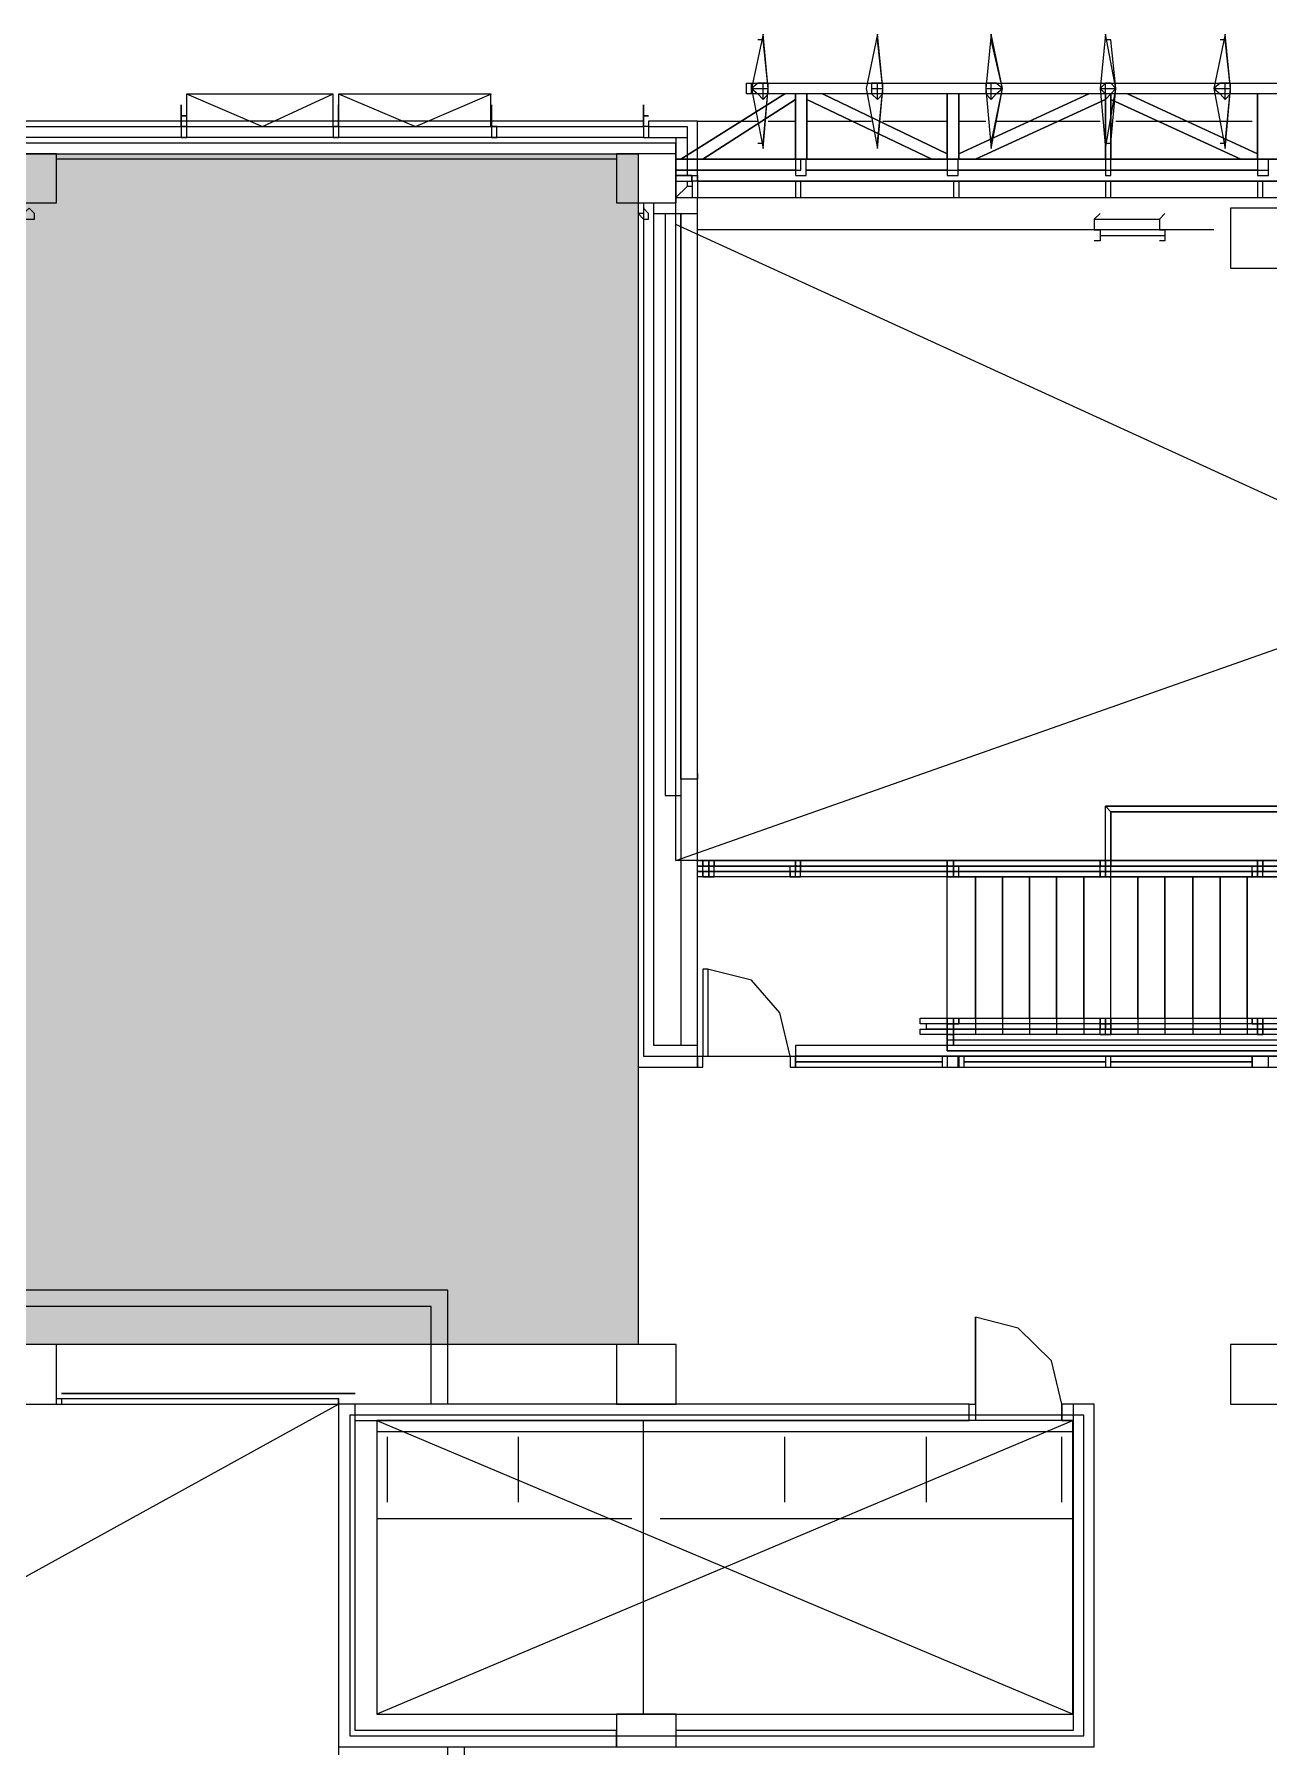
# Model space of a CAD drawing. Header units: inches. Extents: x 0.9 to 46, y 0.8 to 32.4.
# Drawn here: x 44.267 to 44.646, y 21.248 to 21.773 of the extents above; entities that cross this region are included whole.
import ezdxf

# ---------------------------------------------------------------- set-up
doc = ezdxf.new("R2010")
doc.units = ezdxf.units.IN
doc.header["$MEASUREMENT"] = 0
doc.layers.add('PDF_Geometry', color=7, linetype='Continuous')
doc.layers.add('PDF_Solid Fills', color=7, linetype='Continuous')

msp = doc.modelspace()

# ---------------------------------------------------------------- linework, layer by layer
at = {"layer": 'PDF_Geometry', "color": 9, "lineweight": 20, "true_color": 0xc0c0c0}
for points in [[(44.49091, 21.73793), (44.4925, 21.75628), (44.49091, 21.77293), (44.4874, 21.75628)], [(44.52601, 21.73793), (44.5276, 21.75628), (44.52601, 21.77293), (44.5225, 21.75628)], [(44.56078, 21.73793), (44.56429, 21.75628), (44.56078, 21.77293), (44.55919, 21.75628)], [(44.59588, 21.73793), (44.59907, 21.75628), (44.59588, 21.77293), (44.59428, 21.75628)], [(44.63257, 21.73793), (44.63417, 21.75628), (44.63257, 21.77293), (44.62906, 21.75628)], [(44.99087, 21.75794), (44.99087, 21.75462), (44.48581, 21.75462), (44.48581, 21.75794)], [(44.99087, 21.75794), (44.99087, 21.75462), (44.48581, 21.75462), (44.48581, 21.75794)], [(44.31255, 21.74795), (44.31255, 21.75127), (44.31255, 21.7446), (44.31255, 21.74795), (44.31415, 21.74795)], [(44.31415, 21.7446), (44.35914, 21.7446), (44.35914, 21.75461), (44.31415, 21.75461)], [(44.36073, 21.7446), (44.4074, 21.7446), (44.4074, 21.75461), (44.36073, 21.75461)], [(44.36073, 21.74795), (44.36073, 21.75127), (44.36073, 21.7446)], [(44.40764, 21.74795), (44.40764, 21.75127), (44.40764, 21.7446)], [(44.45422, 21.74795), (44.45422, 21.75127), (44.45422, 21.7446), (44.45422, 21.74795), (44.45581, 21.74795)], [(44.4657, 21.73461), (44.49761, 21.75462)], [(44.4724, 21.73461), (44.5008, 21.75293)], [(44.5008, 21.75462), (44.5008, 21.73461)], [(44.50431, 21.75462), (44.50431, 21.73461)], [(44.5426, 21.73461), (44.50431, 21.75293)], [(44.54738, 21.73627), (44.5091, 21.75462)], [(44.54738, 21.75462), (44.54738, 21.73461)], [(44.55089, 21.75462), (44.55089, 21.73461)], [(44.59077, 21.75462), (44.55089, 21.73627)], [(44.59588, 21.75462), (44.59588, 21.73461)], [(44.59748, 21.75462), (44.59748, 21.73461)], [(44.63736, 21.73461), (44.59748, 21.75293)], [(44.64246, 21.73627), (44.60258, 21.75462)], [(44.64246, 21.75462), (44.64246, 21.73461)], [(44.31255, 21.74128), (44.31422, 21.74128), (44.31422, 21.74461), (44.31255, 21.74461)], [(44.35914, 21.74128), (44.36081, 21.74128), (44.36081, 21.74461), (44.35914, 21.74461)], [(44.40764, 21.74128), (44.40931, 21.74128), (44.40931, 21.74461), (44.40764, 21.74461)], [(44.45422, 21.74128), (44.45588, 21.74128), (44.45588, 21.74461), (44.45422, 21.74461)], [(43.67412, 20.95793), (44.906, 20.95793), (44.906, 20.88962), (45.01767, 20.88962), (45.01767, 20.61128), (43.04271, 20.61128), (43.04271, 20.9996), (42.94763, 20.9996), (42.94763, 21.34629), (43.04271, 21.34629), (43.04271, 21.37127), (43.04271, 21.73627), (44.45262, 21.73627), (44.45262, 21.37127), (43.67412, 21.37127)], [(44.25768, 21.72128), (44.27434, 21.72128), (44.27434, 21.73628), (44.25768, 21.73628)], [(44.44592, 21.72128), (44.46426, 21.72128), (44.46426, 21.73628), (44.44592, 21.73628)], [(45.01767, 21.73461), (44.46411, 21.73461), (44.46411, 21.73126), (44.46411, 21.73461), (45.01767, 21.73461), (45.01767, 21.73126), (44.97588, 21.73126), (45.01767, 21.73126)], [(44.5008, 21.7296), (44.50413, 21.7296), (44.50413, 21.7346), (44.5008, 21.7346)], [(44.5008, 21.7296), (44.50413, 21.7296), (44.50413, 21.7346), (44.5008, 21.7346)], [(44.5008, 21.73126), (44.50247, 21.73126), (44.50247, 21.73459), (44.5008, 21.73459)], [(44.5008, 21.73126), (44.50247, 21.73126), (44.50247, 21.73459), (44.5008, 21.73459)], [(44.54738, 21.7296), (44.55072, 21.7296), (44.55072, 21.7346), (44.54738, 21.7346)], [(44.54738, 21.7296), (44.55072, 21.7296), (44.55072, 21.7346), (44.54738, 21.7346)], [(44.54738, 21.73126), (44.55072, 21.73126), (44.55072, 21.73459), (44.54738, 21.73459)], [(44.54738, 21.73126), (44.55072, 21.73126), (44.55072, 21.73459), (44.54738, 21.73459)], [(44.59588, 21.7296), (44.59755, 21.7296), (44.59755, 21.7346), (44.59588, 21.7346)], [(44.59588, 21.7296), (44.59755, 21.7296), (44.59755, 21.7346), (44.59588, 21.7346)], [(44.59588, 21.73126), (44.59755, 21.73126), (44.59755, 21.73459), (44.59588, 21.73459)], [(44.59588, 21.73126), (44.59755, 21.73126), (44.59755, 21.73459), (44.59588, 21.73459)], [(44.64246, 21.7296), (44.64579, 21.7296), (44.64579, 21.7346), (44.64246, 21.7346)], [(44.64246, 21.7296), (44.64579, 21.7296), (44.64579, 21.7346), (44.64246, 21.7346)], [(44.64246, 21.73126), (44.64579, 21.73126), (44.64579, 21.73459), (44.64246, 21.73459)], [(44.64246, 21.73126), (44.64579, 21.73126), (44.64579, 21.73459), (44.64246, 21.73459)], [(44.5008, 21.73126), (44.46411, 21.73126)], [(44.46411, 21.72794), (44.4691, 21.72794), (44.4691, 21.72961), (44.46411, 21.72961)], [(44.47081, 21.72794), (44.46921, 21.72794), (44.46921, 21.7296), (44.47081, 21.7296), (44.47081, 21.72794), (44.46921, 21.72794), (44.46921, 21.7296), (44.47081, 21.7296)], [(44.54738, 21.73126), (44.50431, 21.73126)], [(44.59588, 21.73126), (44.55089, 21.73126)], [(44.64246, 21.73126), (44.59748, 21.73126)], [(44.46921, 21.72293), (44.47088, 21.72293), (44.47088, 21.72793), (44.46921, 21.72793)], [(44.5008, 21.72293), (44.50247, 21.72293), (44.50247, 21.72793), (44.5008, 21.72793)], [(44.5493, 21.72293), (44.55097, 21.72293), (44.55097, 21.72793), (44.5493, 21.72793)], [(44.59588, 21.72293), (44.59755, 21.72293), (44.59755, 21.72793), (44.59588, 21.72793)], [(44.64246, 21.72293), (44.64412, 21.72293), (44.64412, 21.72793), (44.64246, 21.72793)], [(44.26757, 21.71793), (44.26597, 21.71962), (44.26406, 21.71793), (44.26406, 21.71627), (44.26757, 21.71627)], [(44.45581, 21.71793), (44.45422, 21.71962), (44.45422, 21.71793), (44.45262, 21.71793), (44.45422, 21.71627), (44.45581, 21.71627)], [(44.63417, 21.70127), (44.6525, 21.70127), (44.6525, 21.7196), (44.63417, 21.7196)], [(44.83262, 21.5196), (44.83262, 21.5346), (44.83421, 21.53629), (44.59588, 21.53629), (44.59748, 21.5346), (44.83262, 21.5346), (44.59748, 21.5346), (44.83262, 21.5346), (44.83262, 21.5196), (44.59748, 21.5196), (44.59748, 21.5346), (44.83262, 21.5346), (44.83421, 21.53629), (44.83421, 21.5196)], [(44.59588, 21.5196), (44.59588, 21.53629), (44.59748, 21.5346), (44.59748, 21.5196)], [(44.5008, 21.5196), (44.5008, 21.51794)], [(44.5008, 21.51794), (44.5008, 21.51628), (44.5008, 21.51794), (44.5008, 21.5196), (44.5008, 21.51794), (44.5008, 21.5196)], [(44.50239, 21.5196), (44.50239, 21.51794)], [(44.5493, 21.5196), (44.5493, 21.51794)], [(44.47081, 21.51459), (44.47081, 21.51628), (44.84921, 21.51628), (44.84921, 21.51459)], [(44.54738, 21.51794), (44.54738, 21.51628), (44.54738, 21.51459), (44.54738, 21.51628)], [(44.5493, 21.51794), (44.54738, 21.51794), (44.5493, 21.51794), (44.54738, 21.51794)], [(44.4724, 21.45962), (44.47406, 21.45962), (44.47406, 21.48629), (44.4724, 21.48629)], [(44.53909, 21.47129), (44.8508, 21.47129), (44.8508, 21.4696), (44.53909, 21.4696)], [(44.53909, 21.46629), (44.53909, 21.46794), (44.84251, 21.46794), (44.84251, 21.46629), (44.5493, 21.46629), (44.5493, 21.46794), (44.5493, 21.46629), (44.54738, 21.46629)], [(44.54738, 21.47129), (44.54738, 21.4696)], [(44.5493, 21.4696), (44.5493, 21.46794)], [(44.55089, 21.47129), (44.55089, 21.4696)], [(44.59428, 21.47129), (44.59428, 21.4696)], [(44.59428, 21.4696), (44.59428, 21.46794)], [(44.64087, 21.47129), (44.64087, 21.4696)], [(44.64246, 21.47129), (44.64246, 21.4696)], [(44.64246, 21.4696), (44.64246, 21.46794)], [(44.47081, 21.45627), (44.47248, 21.45627), (44.47248, 21.45959), (44.47081, 21.45959)], [(44.4992, 21.45627), (44.50087, 21.45627), (44.50087, 21.45959), (44.4992, 21.45959)], [(44.54579, 21.45627), (44.54746, 21.45627), (44.54746, 21.45959), (44.54579, 21.45959)], [(44.54738, 21.45627), (44.55072, 21.45627), (44.55072, 21.45959), (44.54738, 21.45959)], [(44.55089, 21.45627), (44.55255, 21.45627), (44.55255, 21.45959), (44.55089, 21.45959)], [(44.59588, 21.45627), (44.59755, 21.45627), (44.59755, 21.45959), (44.59588, 21.45959)], [(44.64087, 21.45627), (44.64586, 21.45627), (44.64586, 21.45959), (44.64087, 21.45959)], [(44.25768, 21.35296), (44.27434, 21.35296), (44.27434, 21.37129), (44.25768, 21.37129)], [(44.44592, 21.35296), (44.46426, 21.35296), (44.46426, 21.37129), (44.44592, 21.37129)], [(44.63417, 21.35296), (44.6525, 21.35296), (44.6525, 21.37129), (44.63417, 21.37129)], [(44.27586, 21.35296), (44.36086, 21.35296), (44.36086, 21.35463), (44.27586, 21.35463)], [(44.58599, 21.35296), (44.58599, 21.25296), (44.46411, 21.25296), (44.46411, 21.24795), (44.59237, 21.24795), (44.59237, 21.35296)], [(44.36424, 21.25127), (44.58924, 21.25127), (44.58924, 21.34961), (44.36424, 21.34961)], [(44.37254, 21.25794), (44.58587, 21.25794), (44.58587, 21.34794), (44.37254, 21.34794)], [(44.44592, 21.24795), (44.46426, 21.24795), (44.46426, 21.25796), (44.44592, 21.25796)]]:
    msp.add_lwpolyline(points, close=True, dxfattribs=at)
for points in [[(44.48931, 21.73959), (44.49091, 21.73959), (44.4925, 21.75628), (44.49091, 21.77127), (44.48931, 21.77127)], [(44.52601, 21.74128), (44.52601, 21.73959), (44.5276, 21.75628), (44.52601, 21.77127), (44.52601, 21.77293)], [(44.56078, 21.74128), (44.56078, 21.73959), (44.56429, 21.75628), (44.56078, 21.77127), (44.56078, 21.77293)], [(44.59588, 21.73959), (44.59748, 21.73959), (44.59907, 21.75628), (44.59748, 21.77127), (44.59588, 21.77127)], [(44.63098, 21.73959), (44.63257, 21.73959), (44.63417, 21.75628), (44.63257, 21.77127), (44.63098, 21.77127)], [(44.4925, 21.75462), (44.4874, 21.75462), (44.4874, 21.75794), (44.4925, 21.75794)], [(44.4874, 21.75628), (44.4925, 21.75628), (44.4925, 21.75794), (44.48931, 21.75794), (44.4874, 21.75628), (44.48931, 21.75462), (44.49091, 21.75293), (44.4925, 21.75462), (44.4925, 21.75628)], [(44.49091, 21.75293), (44.49091, 21.75794)], [(44.52409, 21.75628), (44.5276, 21.75628), (44.5276, 21.75794), (44.52409, 21.75794), (44.52409, 21.75462), (44.52601, 21.75293), (44.5276, 21.75462), (44.5276, 21.75628)], [(44.52601, 21.75293), (44.52601, 21.75794)], [(44.59588, 21.75293), (44.556, 21.73461), (44.59588, 21.75293), (44.59588, 21.75794)], [(44.55919, 21.75628), (44.56429, 21.75628), (44.56238, 21.75794), (44.55919, 21.75794), (44.55919, 21.75462), (44.56078, 21.75293), (44.56238, 21.75462), (44.56429, 21.75628)], [(44.56078, 21.75293), (44.56078, 21.75794)], [(44.59428, 21.75628), (44.59907, 21.75628), (44.59748, 21.75794), (44.59588, 21.75794), (44.59428, 21.75628), (44.59588, 21.75462), (44.59588, 21.75293), (44.59748, 21.75462), (44.59907, 21.75628)], [(44.62906, 21.75628), (44.63417, 21.75628), (44.63417, 21.75794), (44.63098, 21.75794), (44.62906, 21.75628), (44.63098, 21.75462), (44.63257, 21.75293), (44.63417, 21.75462), (44.63417, 21.75628)], [(44.63257, 21.75293), (44.63257, 21.75794)], [(44.31415, 21.75462), (44.33744, 21.7446), (44.35914, 21.75462)], [(44.36073, 21.75462), (44.38434, 21.7446), (44.40764, 21.75462)], [(42.36599, 21.7446), (42.36599, 21.74128), (42.36248, 21.74128), (42.36248, 21.73959), (42.36089, 21.73959), (42.36089, 21.74626), (42.37588, 21.74626), (42.37588, 21.7446), (44.45422, 21.7446), (44.45422, 21.74626), (42.37588, 21.74626)], [(44.47081, 21.72794), (44.47081, 21.7296), (44.47081, 21.74626), (44.45581, 21.74626), (44.45581, 21.74128), (44.46411, 21.74128), (44.46411, 21.7296), (44.46921, 21.7296), (44.47081, 21.7296)], [(44.45581, 21.7446), (44.46762, 21.7446), (44.46762, 21.7296)], [(44.47081, 21.74626), (44.48931, 21.74626)], [(44.4925, 21.74626), (44.5008, 21.74626)], [(44.50431, 21.74626), (44.52409, 21.74626)], [(44.5276, 21.74626), (44.54738, 21.74626)], [(44.55089, 21.74626), (44.55919, 21.74626)], [(44.56238, 21.74626), (44.59428, 21.74626)], [(44.59907, 21.74626), (44.64087, 21.74626)], [(44.77264, 21.46629), (44.54738, 21.46629), (44.54738, 21.46128), (44.54738, 21.5196), (44.46411, 21.5196), (44.46411, 21.73959), (42.36758, 21.73959), (42.36758, 20.6063), (45.69248, 20.6063), (45.69248, 21.73959), (45.01767, 21.73959), (45.01767, 21.73627), (45.02597, 21.73627), (45.11243, 21.73627), (45.12073, 21.73627), (45.12073, 21.45627), (45.11243, 21.45627), (45.11243, 21.73627)], [(44.45422, 21.74128), (42.37747, 21.74128)], [(44.46411, 21.74128), (44.46762, 21.74128)], [(44.44592, 21.73461), (44.27427, 21.73461)], [(44.46411, 21.72794), (44.46411, 21.72293), (44.46921, 21.72293)], [(44.46921, 21.72625), (44.46762, 21.72625), (44.46411, 21.72293)], [(44.46762, 21.72794), (44.46762, 21.72625)], [(44.47081, 21.72794), (45.00587, 21.72794), (44.47081, 21.72794)], [(44.45262, 21.72128), (44.45262, 21.45627), (44.47081, 21.45627), (44.47081, 21.72293), (45.00587, 21.72293), (45.00587, 21.45627), (45.01767, 21.45627), (45.01767, 21.46294), (45.01097, 21.46294), (45.01097, 21.71793), (45.01097, 21.54461), (45.00587, 21.54461), (45.00587, 21.54627)], [(44.45422, 21.72128), (44.45422, 21.45962), (45.02246, 21.45962)], [(44.47081, 21.46294), (44.45741, 21.46294), (44.45741, 21.72128)], [(44.45741, 21.71793), (44.47081, 21.71793)], [(44.46092, 21.71793), (44.46092, 21.5396), (44.4657, 21.5396)], [(44.77072, 21.46128), (44.54738, 21.46128), (45.01767, 21.46128), (44.46411, 21.71461)], [(44.46411, 21.5196), (45.01767, 21.71461)], [(44.47081, 21.54627), (44.47081, 21.54461), (44.4657, 21.54461), (44.4657, 21.71793), (44.4657, 21.46294)], [(44.59237, 21.71627), (44.61247, 21.71627), (44.61406, 21.71793)], [(44.59428, 21.71793), (44.59237, 21.71627), (44.59237, 21.71295), (44.59428, 21.71295), (44.59428, 21.7096), (44.59237, 21.7096)], [(44.61247, 21.71627), (44.61247, 21.71295), (44.61406, 21.71295), (44.61406, 21.7096), (44.61247, 21.7096)], [(44.62906, 21.71295), (44.47081, 21.71295)], [(44.59428, 21.71126), (44.61406, 21.71126)], [(44.59748, 21.46629), (44.59748, 21.51459), (44.59748, 21.51628), (44.59748, 21.51794), (44.59748, 21.5196), (44.59748, 21.51794), (44.59428, 21.51794), (44.59748, 21.51794), (44.59588, 21.51794), (44.59588, 21.5196), (44.59588, 21.53629), (44.83421, 21.53629), (44.83421, 21.52962)], [(44.59588, 21.53629), (44.59748, 21.5346), (44.83262, 21.5346), (44.83421, 21.53629), (44.83421, 21.5196)], [(44.59748, 21.5196), (44.59748, 21.52962)], [(44.47081, 21.51794), (44.47081, 21.5196), (44.84092, 21.5196), (44.84092, 21.51628), (44.47081, 21.51628)], [(44.4724, 21.51459), (44.47591, 21.51459), (44.47591, 21.51628), (44.47591, 21.51794), (44.47591, 21.5196), (44.47591, 21.51794), (44.4724, 21.51794), (44.47432, 21.51794), (44.47432, 21.5196), (44.47432, 21.51794), (44.47432, 21.5196), (44.47432, 21.51794), (44.47432, 21.5196), (44.47432, 21.51794), (44.47432, 21.51628), (44.4724, 21.51628)], [(44.4724, 21.51794), (44.47432, 21.51794), (44.47432, 21.51628), (44.47432, 21.51459), (44.47432, 21.51628), (44.47591, 21.51628), (44.4724, 21.51628), (44.4724, 21.51459), (44.4724, 21.51628), (44.4724, 21.51794), (44.4724, 21.5196), (44.4724, 21.51794), (44.47591, 21.51794), (44.4724, 21.51794), (44.4724, 21.5196), (44.4724, 21.51794), (44.47591, 21.51794)], [(44.4992, 21.51459), (44.50239, 21.51459), (44.50239, 21.51628), (44.50239, 21.51794), (44.50239, 21.51628), (44.50239, 21.51794), (44.50239, 21.5196), (44.50239, 21.51794), (44.5008, 21.51794), (44.50239, 21.51794)], [(44.5008, 21.51794), (44.5008, 21.5196)], [(44.5008, 21.51459), (44.5008, 21.51628), (44.5008, 21.51794), (44.5008, 21.5196)], [(44.79752, 21.5196), (44.54738, 21.5196), (44.54738, 21.51794), (44.54738, 21.5196), (44.54738, 21.51794), (44.5493, 21.51794), (44.5493, 21.51628), (44.5493, 21.51459), (44.5493, 21.51628), (44.5493, 21.51794), (44.5493, 21.51628), (44.55089, 21.51628), (44.54738, 21.51628), (44.5493, 21.51628), (44.5493, 21.51794), (44.54738, 21.51794), (44.54738, 21.51628), (44.79752, 21.51628)], [(44.54738, 21.51794), (44.54738, 21.5196)], [(44.54738, 21.51794), (44.54738, 21.5196)], [(44.54738, 21.51794), (44.54738, 21.5196)], [(44.54738, 21.51794), (44.54738, 21.5196)], [(44.5493, 21.51628), (44.5493, 21.51794), (44.5493, 21.5196), (44.5493, 21.51794)], [(44.59588, 21.5196), (44.59588, 21.51794), (44.59748, 21.51794), (44.59428, 21.51794), (44.59588, 21.51794), (44.59588, 21.51628), (44.59588, 21.51459), (44.59588, 21.51628), (44.59748, 21.51628), (44.59428, 21.51628), (44.59428, 21.51459), (44.59428, 21.51628), (44.59428, 21.51794), (44.59428, 21.5196), (44.59428, 21.51794), (44.59748, 21.51794)], [(44.59428, 21.51628), (44.59588, 21.51628), (44.59588, 21.51794), (44.59428, 21.51794), (44.59428, 21.5196), (44.59428, 21.51794)], [(44.64087, 21.51459), (44.64406, 21.51459), (44.64406, 21.51628), (44.64406, 21.51794), (44.64406, 21.51628), (44.64406, 21.51794), (44.64406, 21.5196), (44.64406, 21.51794), (44.64246, 21.51794), (44.64406, 21.51794), (44.64406, 21.5196), (44.64406, 21.51794), (44.64246, 21.51794), (44.64406, 21.51794), (44.64246, 21.51794), (44.64406, 21.51794)], [(44.64246, 21.51794), (44.64246, 21.5196), (44.64246, 21.51794), (44.64246, 21.5196), (44.64246, 21.51794), (44.64246, 21.5196), (44.64246, 21.51794), (44.64246, 21.51628), (44.64246, 21.51459), (44.64246, 21.51628), (44.64246, 21.51794), (44.64246, 21.51628), (44.64406, 21.51628), (44.64087, 21.51628), (44.64087, 21.51459), (44.64087, 21.51628), (44.64087, 21.51794)], [(44.64246, 21.51628), (44.64246, 21.51794), (44.64246, 21.5196)], [(44.84092, 21.51794), (44.47081, 21.51794), (44.84092, 21.51794)], [(44.47591, 21.51794), (44.4724, 21.51794), (44.47591, 21.51794)], [(44.47591, 21.51794), (44.4724, 21.51794), (44.47591, 21.51794)], [(44.47432, 21.51628), (44.47432, 21.51794), (44.47432, 21.51628)], [(44.4992, 21.51628), (44.5008, 21.51628), (44.50239, 21.51628), (44.4992, 21.51628), (44.4992, 21.51459), (44.4992, 21.51628), (44.4992, 21.51794)], [(44.50239, 21.51794), (44.5008, 21.51794), (44.50239, 21.51794)], [(44.50239, 21.51794), (44.5008, 21.51794), (44.50239, 21.51794)], [(44.50239, 21.51794), (44.5008, 21.51794), (44.50239, 21.51794)], [(44.5008, 21.51794), (44.50239, 21.51794), (44.5008, 21.51794)], [(44.5008, 21.51459), (44.5008, 21.51628)], [(44.50239, 21.51628), (44.5008, 21.51628), (44.50239, 21.51628)], [(44.8307, 21.51628), (44.83421, 21.51628), (44.83262, 21.51628), (44.83262, 21.51794), (44.83262, 21.51628), (44.83262, 21.51459), (44.54738, 21.51459), (44.55089, 21.51459), (44.55089, 21.51628), (44.55089, 21.51794)], [(44.5493, 21.51794), (44.54738, 21.51794), (44.5493, 21.51794)], [(44.5493, 21.51794), (44.54738, 21.51794), (44.5493, 21.51794)], [(44.54738, 21.51628), (44.5493, 21.51628), (44.54738, 21.51628)], [(44.54738, 21.47129), (44.54738, 21.51459), (44.79593, 21.51459)], [(44.556, 21.47129), (44.556, 21.51459), (44.556, 21.46629)], [(44.56429, 21.47129), (44.56429, 21.51459), (44.56429, 21.46629)], [(44.57259, 21.47129), (44.57259, 21.51459), (44.57259, 21.46629)], [(44.58088, 21.47129), (44.58088, 21.51459), (44.58088, 21.46629)], [(44.58918, 21.47129), (44.58918, 21.51459), (44.58918, 21.46629)], [(44.59748, 21.51794), (44.59428, 21.51794), (44.59748, 21.51794)], [(44.59748, 21.51794), (44.59428, 21.51794), (44.59748, 21.51794)], [(44.59748, 21.47129), (44.59748, 21.4696), (44.59748, 21.47129), (44.59748, 21.51459), (44.59428, 21.51459)], [(44.59588, 21.51628), (44.59588, 21.51794), (44.59588, 21.51628)], [(44.60577, 21.47129), (44.60577, 21.51459), (44.60577, 21.46629)], [(44.61406, 21.47129), (44.61406, 21.51459), (44.61406, 21.46629)], [(44.62268, 21.47129), (44.62268, 21.51459), (44.62268, 21.46629)], [(44.63098, 21.47129), (44.63098, 21.51459), (44.63098, 21.46629)], [(44.63927, 21.47129), (44.63927, 21.51459), (44.63927, 21.46629)], [(44.64406, 21.51794), (44.64246, 21.51794), (44.64406, 21.51794)], [(44.64406, 21.51794), (44.64246, 21.51794), (44.64406, 21.51794)], [(44.64406, 21.51794), (44.64246, 21.51794), (44.64406, 21.51794)], [(44.64406, 21.51628), (44.64246, 21.51628), (44.64406, 21.51628)], [(44.4992, 21.45962), (44.49601, 21.47295), (44.4874, 21.48294), (44.47432, 21.48626)], [(44.53909, 21.4696), (44.53909, 21.47129)], [(44.541, 21.46794), (44.541, 21.4696)], [(44.84092, 21.46794), (44.541, 21.46794), (44.84092, 21.46794)], [(44.5493, 21.46794), (44.54738, 21.46794), (44.5493, 21.46794), (44.54738, 21.46794), (44.54738, 21.4696), (44.5493, 21.4696), (44.5493, 21.46794), (44.5493, 21.4696), (44.5493, 21.47129), (44.5493, 21.4696), (44.5493, 21.47129), (44.5493, 21.4696), (44.55089, 21.4696)], [(44.54738, 21.4696), (44.54738, 21.47129)], [(44.54738, 21.47129), (44.83262, 21.47129)], [(44.54738, 21.4696), (44.54738, 21.46794)], [(44.54738, 21.46794), (44.54738, 21.4696)], [(44.54738, 21.46794), (44.54738, 21.4696)], [(44.54738, 21.46794), (44.54738, 21.4696)], [(44.55089, 21.4696), (44.54738, 21.4696), (44.55089, 21.4696)], [(44.54738, 21.46794), (44.54738, 21.4696)], [(44.54738, 21.4696), (44.5493, 21.4696), (44.54738, 21.4696)], [(44.54738, 21.46629), (44.54738, 21.46794), (44.54738, 21.4696)], [(44.54738, 21.46794), (44.54738, 21.4696)], [(44.5493, 21.46794), (44.54738, 21.46794), (44.5493, 21.46794)], [(44.5493, 21.46794), (44.54738, 21.46794), (44.5493, 21.46794)], [(44.54738, 21.46794), (44.54738, 21.46629)], [(44.5493, 21.4696), (44.5493, 21.47129)], [(44.59588, 21.46629), (44.59588, 21.46794), (44.59588, 21.4696), (44.59588, 21.47129), (44.59588, 21.4696), (44.59748, 21.4696), (44.59748, 21.46794), (44.59428, 21.46794), (44.59588, 21.46794), (44.59748, 21.46794), (44.59428, 21.46794), (44.59428, 21.4696), (44.59588, 21.4696)], [(44.59748, 21.46794), (44.59748, 21.46629), (44.59428, 21.46629), (44.59428, 21.46794), (44.59588, 21.46794), (44.59588, 21.4696), (44.59588, 21.47129)], [(44.59748, 21.4696), (44.59428, 21.4696), (44.59748, 21.4696)], [(44.59748, 21.46794), (44.59428, 21.46794), (44.59748, 21.46794)], [(44.59588, 21.46794), (44.59748, 21.46794), (44.59428, 21.46794)], [(44.59588, 21.4696), (44.59588, 21.46794), (44.59588, 21.4696)], [(44.64406, 21.4696), (44.64087, 21.4696), (44.64406, 21.4696)], [(44.64246, 21.4696), (44.64246, 21.47129)], [(44.64406, 21.46794), (44.64246, 21.46794), (44.64406, 21.46794), (44.64406, 21.46629), (44.64406, 21.46794), (44.64246, 21.46794), (44.64406, 21.46794), (44.64406, 21.4696), (44.64406, 21.46794), (44.64406, 21.4696), (44.64406, 21.46794), (44.64246, 21.46794), (44.64246, 21.46629), (44.64246, 21.46794), (44.64246, 21.4696), (44.64406, 21.4696), (44.64406, 21.47129), (44.64406, 21.4696), (44.64406, 21.47129)], [(44.64246, 21.4696), (44.64246, 21.47129)], [(44.64246, 21.46794), (44.64246, 21.4696)], [(44.64246, 21.46794), (44.64246, 21.4696)], [(44.64246, 21.46794), (44.64246, 21.4696)], [(44.64246, 21.46794), (44.64246, 21.4696)], [(44.64406, 21.4696), (44.64246, 21.4696), (44.64406, 21.4696)], [(44.64406, 21.46794), (44.64246, 21.46794), (44.64406, 21.46794)], [(44.64406, 21.46794), (44.64246, 21.46794), (44.64406, 21.46794)], [(45.00587, 21.46294), (44.5008, 21.46294), (44.5008, 21.45796), (44.5008, 21.45627), (45.00587, 21.45627)], [(44.5493, 21.46629), (44.54738, 21.46629), (44.5493, 21.46629)], [(44.54738, 21.46463), (44.77264, 21.46463)], [(44.5493, 21.46629), (44.5493, 21.46294), (44.5493, 21.46629), (44.5493, 21.46294)], [(44.59748, 21.46629), (44.59428, 21.46629), (44.59748, 21.46629)], [(44.64406, 21.46629), (44.64246, 21.46629)], [(44.64406, 21.46629), (44.64246, 21.46629), (44.64406, 21.46629)], [(44.47081, 21.45962), (44.47081, 21.45796), (44.47081, 21.45962)], [(44.47081, 21.45627), (44.47081, 21.45796)], [(45.00427, 21.45962), (44.5008, 21.45962)], [(44.54579, 21.45796), (44.5008, 21.45796), (44.54579, 21.45796)], [(44.55249, 21.45796), (44.59588, 21.45796), (44.55249, 21.45796)], [(44.64087, 21.45796), (44.59748, 21.45796), (44.64087, 21.45796)], [(44.64087, 21.45627), (44.64087, 21.45962), (44.64087, 21.45627)], [(44.39424, 21.35296), (44.39424, 21.38792), (43.69103, 21.38792), (43.69103, 21.37127)], [(44.38913, 21.35296), (44.38913, 21.38295), (43.69582, 21.38295), (43.69582, 21.37127)], [(44.556, 21.35296), (44.556, 21.37963), (44.556, 21.35296)], [(44.58248, 21.35296), (44.57929, 21.36629), (44.56908, 21.37628), (44.556, 21.37963)], [(44.36584, 21.35627), (44.27586, 21.35627), (44.36584, 21.35627)], [(43.70762, 20.99293), (44.36073, 21.35296), (44.36073, 20.99293), (43.70762, 21.35296), (44.36073, 21.35296), (44.36073, 21.35462), (44.27427, 21.35462)], [(44.36584, 21.34795), (44.55408, 21.34795), (44.55408, 21.35296), (44.556, 21.35296), (44.556, 21.34795), (44.55408, 21.34795), (44.55408, 21.35296), (44.36584, 21.35296), (44.36073, 21.35296), (44.36073, 21.24795), (44.44592, 21.24795), (44.44592, 21.25296), (44.36584, 21.25296), (44.36584, 21.35296)], [(44.59077, 21.35296), (44.58248, 21.35296), (44.58248, 21.34795), (44.58599, 21.34795), (44.37254, 21.25794)], [(44.58248, 21.34795), (44.58248, 21.35296), (44.58248, 21.34795)], [(44.37254, 21.34795), (44.58599, 21.25794)], [(44.45422, 21.25794), (44.45422, 21.34795)], [(44.37254, 21.3446), (44.58599, 21.3446)], [(44.37573, 21.32293), (44.37573, 21.34294)], [(44.41593, 21.32293), (44.41593, 21.34294)], [(44.49761, 21.32293), (44.49761, 21.34294)], [(44.541, 21.32293), (44.541, 21.34294)], [(44.58248, 21.32293), (44.58248, 21.34294)], [(44.37254, 21.31796), (44.45071, 21.31796)], [(44.45932, 21.31796), (44.58599, 21.31796)], [(43.69103, 20.97462), (43.69103, 20.95793), (44.39934, 20.95793), (44.39934, 21.24795)], [(43.69582, 20.97462), (43.69582, 20.96294), (44.39424, 20.96294), (44.39424, 21.24795)]]:
    msp.add_lwpolyline(points, dxfattribs=at)
at = {"layer": 'PDF_Solid Fills', "color": 9, "lineweight": 20, "true_color": 0xc0c0c0, "transparency": 33554559}
for points in [[(43.04271, 21.73627), (43.04271, 21.37127), (44.45262, 21.37127)], [(43.04271, 21.73627), (44.45262, 21.73627), (44.45262, 21.37127)]]:
    msp.add_solid(points, dxfattribs=at)

doc.saveas('drawing.dxf')
